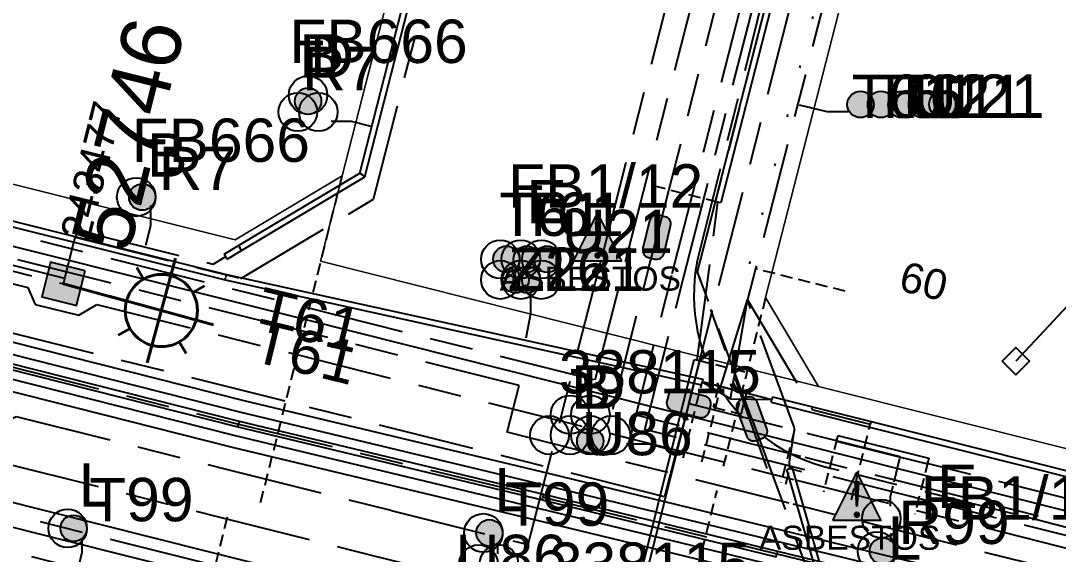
# Model space of a CAD drawing. Header units: metres. Extents: x 313711 to 315840, y 6256069 to 6257554.
# Drawn here: x 315249.53 to 315292.61, y 6256529.05 to 6256551.2 of the extents above; entities that cross this region are included whole.
import ezdxf
from ezdxf.enums import TextEntityAlignment as Align

# ---------------------------------------------------------------- set-up
doc = ezdxf.new("R2010")
doc.units = ezdxf.units.M
for name, pattern in [('Cable Exist UG', [8.2, 4, -1.2, 1.8, -1.2]), ('Cable Remove', [2, 0, -2]), ('DASHED', [0.75, 0.5, -0.25])]:
    doc.linetypes.add(name, pattern=pattern)
doc.layers.get('0').update_dxf_attribs({"color": 6})
for name, color, linetype in [('_User DUCT CONFIGS', 7, 'Continuous'), ('_User EARTHING', 7, 'Continuous'), ('Duct_SP_EXT', 7, 'Continuous'), ('Equip_HV_EXT', 7, 'Continuous'), ('Equip_LV_EXT', 7, 'Continuous'), ('Equip_SP_SL_EXT', 7, 'Continuous'), ('Mains_HV_EXT', 7, 'Continuous'), ('Mains_HV_MOD', 3, 'Continuous'), ('Mains_LV_EXT', 7, 'Continuous'), ('Mains_SL_EXT', 7, 'Continuous'), ('Mains_TR_EXT', 7, 'Continuous'), ('Services_SP_EXT', 7, 'Continuous'), ('SupportsUG_SP_LV_SL_EXT', 7, 'Continuous'), ('Trench_SP_EXT', 7, 'Continuous'), ('UG_Details_SP_MISC', 7, 'Continuous')]:
    doc.layers.add(name, color=color, linetype=linetype)
doc.layers.add('Cadastre Land Parcels_SP_EXT', color=9, linetype='Continuous', lineweight=5)
doc.layers.add('Cadastre Roads_SP_EXT', color=9, linetype='Continuous', lineweight=5)
doc.layers.add('UNKNOWN_FEATURES', color=1, linetype='DASHED', plot=False)
doc.styles.add('COLUMN_LABEL', font='arial.ttf')
doc.styles.add('iecARIAL', font='arial.ttf', dxfattribs={"height": 2})
doc.styles.add('iecNAME', font='times.ttf')
doc.styles.add('POLE_LABEL', font='arial.ttf')
doc.styles.get("Standard").update_dxf_attribs({"font": 'arial.ttf'})
doc.linetypes.add('Cable E UG', pattern='A,6,-0.5,["E",Standard,S=1.7,R=0,X=0.5,Y=-1],-2.9', length=9.4)
doc.linetypes.add('Cable P UG', pattern='A,6,-0.5,["P",Standard,S=1.7,R=0,X=0.5,Y=-1],-2.9', length=9.4)

# ---------------------------------------------------------------- blocks, each defined once
blk = doc.blocks.new('COLUMN_EXT')
blk.add_hatch(color=256).paths.add_polyline_path([(-1.485, 1.485), (-1.485, -1.485), (1.485, -1.485), (1.485, 1.485)])
blk.add_lwpolyline([(-1.485, -1.485), (1.485, -1.485), (1.485, 1.485), (-1.485, 1.485)], close=True)
for tag, height, style, flags, p in [('ASSET_NUM', 2.5, 'COLUMN_LABEL', 8, (2, 2)), ('STRUCTURE_PLANT_NUMBER', 0.2, 'POLE_LABEL', 9, (1.813, 0.031)), ('STREET_CODE', 0.2, 'COLUMN_LABEL', 9, (1.813, -0.2))]:
    blk.add_attdef(tag, text='', height=height, dxfattribs=dict(style=style, flags=flags)).set_placement(p, align=Align.MIDDLE_LEFT)
at = {"flags": 9}
for tag, p in [('OWNED_BY', (1.813, -0.6)), ('STATE', (1.813, -0.8)), ('COLUMN_TYPE', (1.813, -0.4)), ('STREETNAME', (1.813, -1.6)), ('SUBURB', (1.813, -1.8)), ('USAGE', (1.813, -1)), ('LEGEND', (1.813, -1.2)), ('LOCATION', (1.813, -1.4)), ('NOTES', (1.813, -2))]:
    blk.add_attdef(tag, text='', height=0.2, dxfattribs=at).set_placement(p, align=Align.MIDDLE_LEFT)
at = {"flags": 1}
blk.add_attdef('Z', (1.813, -2.351), '', height=0.2, dxfattribs=at)
blk = doc.blocks.new('DUCT_EXT')
blk.add_circle((0, 0.8), 0.8)
at = {"flags": 1}
blk.add_attdef('Z', (0, 0), '', height=0.2, dxfattribs=at)
at = {"flags": 9}
for tag, p in [('DUCT_CODE', (0, 0)), ('XSECT_TYPE', (0, -0.2)), ('FB_REFERENCE', (0, -0.4)), ('STATE', (0, -0.6)), ('NOTES', (0, -0.8))]:
    blk.add_attdef(tag, text='', height=0.2, dxfattribs=at).set_placement(p, align=Align.MIDDLE_LEFT)
blk = doc.blocks.new('SL_LANTERN_EXT')
at = {"lineweight": 40}
for p, q in [((0, 1.968), (0, 6.468)), ((-1.459, 5.676), (-1.061, 5.278)), ((1.458, 5.676), (1.06, 5.278)), ((-2.25, 4.218), (2.25, 4.218)), ((-1.459, 2.759), (-1.061, 3.157)), ((1.458, 2.759), (1.06, 3.157)), ((0, 0), (0, 2.721))]:
    blk.add_line(p, q, dxfattribs=at)
blk.add_circle((0, 4.218), 1.5, dxfattribs=at)
at = {"style": 'iecARIAL', "flags": 8}
blk.add_attdef('ASSET_NUM', (1.5, 1.5), '', height=2.5, dxfattribs=at)
for tag, p, height, flags in [('CONSTRUCTED_VOLTAGE', (0.981, -0.653), 0.2, 9), ('CONTROL_TYPE', (0.981, -0.853), 0.2, 9), ('LANTERN_PURPOSE', (0.981, -1.053), 0.2, 9), ('LNUMBER', (2.181, -3.253), 2.5, 8), ('LANTERN_TYPE', (0.981, -1.253), 0.2, 9), ('NO_PHASES', (0.981, -1.453), 0.2, 9), ('OPERATING_VOLTAGE', (0.981, -1.653), 0.2, 9), ('ORIENTATION', (0.981, -1.853), 0.2, 9), ('OWNED_BY', (0.981, -2.053), 0.2, 9), ('STATE', (0.981, -2.253), 0.2, 9), ('CEXIST', (0.981, -2.653), 0.2, 9), ('USAGE', (0.981, -2.453), 0.2, 9), ('CNEW', (0.981, -2.853), 0.2, 9), ('CNUMBER', (0.981, -3.053), 0.2, 9), ('CREMOVE', (0.981, -3.253), 0.2, 9), ('CREPLACE', (0.981, -3.453), 0.2, 9), ('LKINGHEIGHT', (0.981, -3.653), 0.2, 9), ('LBRACKET', (0.981, -3.853), 0.2, 9), ('LBRACKETVOCAB', (0.981, -4.053), 0.2, 9), ('LCATEGORY', (0.981, -4.253), 0.2, 9), ('LCHARGE1', (0.981, -4.453), 0.2, 9), ('LCHARGE1PERCENT', (0.981, -4.653), 0.2, 9), ('LCHARGE2', (0.981, -4.853), 0.2, 9), ('LCHARGE2PERCENT', (0.981, -5.053), 0.2, 9), ('LCHARGE3', (0.981, -5.253), 0.2, 9), ('LCHARGE3PERCENT', (0.981, -5.453), 0.2, 9), ('LEXIST', (0.981, -5.653), 0.2, 9), ('LLAMP', (0.981, -5.853), 0.2, 9), ('LLAMPVOCAB', (0.981, -6.053), 0.2, 9), ('LMAST', (0.981, -6.253), 0.2, 9), ('LMASTVOCAB', (0.981, -6.453), 0.2, 9), ('LNEW', (0.981, -6.653), 0.2, 9), ('LANTNUMBER', (0.981, -6.853), 0.2, 9), ('LOUTREACH', (0.981, -7.253), 0.2, 9), ('LOUTREACHVOCAB', (0.981, -7.453), 0.2, 9), ('LRATECODE', (0.981, -7.653), 0.2, 9), ('LREMOVE', (0.981, -7.853), 0.2, 9), ('LREPLACE', (0.981, -8.053), 0.2, 9), ('LTYPE', (0.981, -8.253), 0.2, 9), ('LTYPEVOCAB', (0.981, -8.453), 0.2, 9), ('LEGEND', (0.981, -8.653), 0.2, 9), ('LOCATION', (0.981, -8.853), 0.2, 9), ('NOTES', (0.981, -9.053), 0.2, 9), ('STREETNAME', (0.981, -9.253), 0.2, 9), ('SUBURB', (0.981, -9.453), 0.2, 1)]:
    blk.add_attdef(tag, p, '', height=height, dxfattribs=dict(flags=flags))
blk = doc.blocks.new('CCP_EXT')
at = {"flags": 9}
for tag, p in [('OWNED_BY', (0, -1)), ('USAGE', (0, -1.2)), ('STATE', (0, -1.8)), ('LEGEND', (0, -1.4)), ('LIFE_SUPPORT', (0, -1.6)), ('NOTES', (0, -2))]:
    blk.add_attdef(tag, text='', height=0.2, dxfattribs=at).set_placement(p, align=Align.MIDDLE_LEFT)
blk.add_wipeout([(0, 0.566), (0.566, 0), (0, -0.566), (-0.566, 0)])
blk.add_lwpolyline([(-0.566, 0), (0, 0.566), (0.566, 0), (0, -0.566), (-0.566, 0)])
at = {"flags": 1}
blk.add_attdef('Z', (0, 0), '', height=0.2, dxfattribs=at)
at = {"flags": 9}
for tag, p in [('CCP_TYPE', (0, 0)), ('CONSTRUCTED_VOLTAGE', (0, -0.2)), ('NO_PHASES', (0, -0.4)), ('OPERATING_VOLTAGE', (0, -0.6)), ('ORIENTATION', (0, -0.8))]:
    blk.add_attdef(tag, text='', height=0.2, dxfattribs=at).set_placement(p, align=Align.MIDDLE_LEFT)
blk = doc.blocks.new('LV_STJ_EXT')
h = blk.add_hatch(color=256)
edge = h.paths.add_edge_path()
edge.add_ellipse((-0.586, 0.131), major_axis=(0.226, 0.226), ratio=1, start_angle=45, end_angle=135)
edge.add_line((-0.906, 0.131), (-0.906, -0.131))
edge.add_ellipse((-0.586, -0.131), major_axis=(0.226, 0.226), ratio=1, start_angle=135, end_angle=225)
edge.add_line((-0.586, -0.451), (0.586, -0.451))
edge.add_ellipse((0.586, -0.131), major_axis=(-0.226, 0.226), ratio=1, start_angle=135, end_angle=225)
edge.add_line((0.906, -0.131), (0.906, 0.131))
edge.add_ellipse((0.586, 0.131), major_axis=(-0.226, 0.226), ratio=1, start_angle=225, end_angle=315)
edge.add_line((0.586, 0.451), (-0.586, 0.451))
blk.add_lwpolyline([(-0.906, 0.131), (-0.906, -0.131, 0.414214), (-0.586, -0.451), (0.586, -0.451, 0.414214), (0.906, -0.131), (0.906, 0.131, 0.414214), (0.586, 0.451), (-0.586, 0.451, 0.414214)], format="xyb", close=True)
at = {"flags": 1}
blk.add_attdef('Z', (0, 0), '', height=0.2, dxfattribs=at)
at = {"flags": 9}
for tag, p in [('ORIENTATION', (0, 0)), ('USAGE', (0, -0.2)), ('LEGEND', (0, -0.4)), ('NOTES', (0, -0.6))]:
    blk.add_attdef(tag, text='', height=0.2, dxfattribs=at).set_placement(p, align=Align.MIDDLE_LEFT)
blk = doc.blocks.new('HV_STJ_EXT')
h = blk.add_hatch(color=256)
edge = h.paths.add_edge_path()
edge.add_ellipse((-0.586, 0.131), major_axis=(0.226, 0.226), ratio=1, start_angle=45, end_angle=135)
edge.add_line((-0.906, 0.131), (-0.906, -0.131))
edge.add_ellipse((-0.586, -0.131), major_axis=(0.226, 0.226), ratio=1, start_angle=135, end_angle=225)
edge.add_line((-0.586, -0.451), (0.586, -0.451))
edge.add_ellipse((0.586, -0.131), major_axis=(-0.226, 0.226), ratio=1, start_angle=135, end_angle=225)
edge.add_line((0.906, -0.131), (0.906, 0.131))
edge.add_ellipse((0.586, 0.131), major_axis=(-0.226, 0.226), ratio=1, start_angle=225, end_angle=315)
edge.add_line((0.586, 0.451), (-0.586, 0.451))
blk.add_lwpolyline([(-0.906, 0.131), (-0.906, -0.131, 0.414214), (-0.586, -0.451), (0.586, -0.451, 0.414214), (0.906, -0.131), (0.906, 0.131, 0.414214), (0.586, 0.451), (-0.586, 0.451, 0.414214)], format="xyb", close=True)
for tag, flags, p in [('ORIENTATION', 9, (1.5, 0)), ('USAGE', 9, (1.5, -0.2)), ('LEGEND', 9, (1.5, -0.4)), ('Z', 1, (1.5, -0.8)), ('NOTES', 9, (1.5, -0.6))]:
    blk.add_attdef(tag, text='', height=0.2, dxfattribs=dict(flags=flags)).set_placement(p, align=Align.MIDDLE_LEFT)
blk = doc.blocks.new('WARNING_FEATURE_EXT')
h = blk.add_hatch(color=2)
h.dxf.hatch_style = 1
h.paths.add_polyline_path([(0.001, 1.995), (-0.994, -0.001), (0.997, -0.001)])
at = {"color": 18, "true_color": 0x000000}
blk.add_lwpolyline([(-0.994, -0.001), (0.001, 1.995), (0.997, -0.001)], close=True, dxfattribs=at)
at = {"color": 18, "true_color": 0x000000, "insert": (0.001, 0.872), "char_height": 1.5, "attachment_point": 5, "line_spacing_factor": 1.5, "style": 'iecNAME'}
blk.add_mtext_dynamic_manual_height_columns('!', width=1.5, gutter_width=4, heights=[0], dxfattribs=at)
at = {"color": 2, "flags": 1}
for tag, p in [('STATE', (1.191, 2.008)), ('HAZMAT_ID', (1.191, 0.723))]:
    blk.add_attdef(tag, p, '', height=0.8, dxfattribs=at)
at = {"color": 2}
blk.add_attdef('WARNING_TYPE', text='', height=1, dxfattribs=at).set_placement((-4.067, -1.217), (4.875, -1.217), align=Align.ALIGNED)
at = {"color": 2, "flags": 1}
blk.add_attdef('WARNING_DESC', text='', height=0.8, dxfattribs=at).set_placement((1.191, -0.562), align=Align.MIDDLE_CENTER)
blk = doc.blocks.new('CABLE_LARGE_EXT')
h = blk.add_hatch(color=256)
edge = h.paths.add_edge_path()
edge.add_arc((0, 0.55), 0.55, 0, 360)
blk.add_circle((0, 0.55), 0.55)
at = {"flags": 1}
blk.add_attdef('Z', (0, 0), '', height=0.2, dxfattribs=at)
at = {"flags": 9}
for tag, p in [('COND_CODE', (0, 0)), ('STATE', (0, -0.4)), ('FB_REFERENCE', (0, -0.2)), ('XSECT_SIZE', (0, -0.6)), ('NOTES', (0, -0.8))]:
    blk.add_attdef(tag, text='', height=0.2, dxfattribs=at).set_placement(p, align=Align.MIDDLE_LEFT)

msp = doc.modelspace()

# ---------------------------------------------------------------- linework, layer by layer
at = {"layer": '_User DUCT CONFIGS'}
for points in [[(315283.883, 6256547.409), (315283.019, 6256547.409), (315281.864, 6256547.697)], [(315262.428, 6256547.026), (315263.247, 6256547.026), (315264.065, 6256546.822)], [(315254.913, 6256543.525), (315254.913, 6256542.686), (315254.71, 6256541.871)], [(315270.694, 6256539.923), (315270.694, 6256539.021), (315270.505, 6256538.015)], [(315270.694, 6256539.923), (315270.694, 6256539.021), (315270.505, 6256538.015)], [(315274.684, 6256533.629), (315275.589, 6256533.629), (315276.462, 6256533.415)], [(315285.794, 6256532.058), (315286.04, 6256533.03)], [(315285.648, 6256531.036), (315285.648, 6256531.442), (315285.756, 6256531.887)], [(315285.659, 6256529.562), (315285.659, 6256529.912)], [(315252.073, 6256529.689), (315252.073, 6256529.116), (315251.916, 6256528.488)], [(315269.335, 6256529.499), (315269.335, 6256529.065)]]:
    msp.add_lwpolyline(points, dxfattribs=at)
at = {"layer": 'Cadastre Land Parcels_SP_EXT', "linetype": 'Continuous'}
for points in [[(315242.821, 6256613.94), (315237.826, 6256616.179), (315238.384, 6256618.462), (315235.163, 6256619.258), (315232.953, 6256619.791), (315217.06, 6256623.376), (315207.804, 6256625.471), (315199.554, 6256627.461), (315190.953, 6256629.507), (315185.745, 6256608.244), (315198.309, 6256605.316), (315198.315, 6256605.34), (315212.283, 6256602.136), (315233.121, 6256597.142), (315233.372, 6256598.178), (315240.481, 6256596.404), (315238.407, 6256587.827), (315253.607, 6256583.957), (315244.036, 6256545.698), (315258.434, 6256542.102), (315262.882, 6256544.759), (315277.568, 6256602.036), (315275.384, 6256605.731), (315242.821, 6256613.94)], [(315305.082, 6256561.808), (315290.231, 6256565.54), (315286.514, 6256563.328), (315280.463, 6256539.71), (315282.662, 6256536.014), (315297.572, 6256532.267), (315305.082, 6256561.808)]]:
    msp.add_lwpolyline(points, close=True, dxfattribs=at)
msp.add_lwpolyline([(315277.568, 6256602.036), (315262.882, 6256544.759), (315261.973, 6256541.215), (315282.662, 6256536.014), (315280.463, 6256539.71), (315286.514, 6256563.328), (315290.231, 6256565.54), (315305.082, 6256561.808), (315322.818, 6256557.349), (315339.07, 6256553.264), (315332.073, 6256525.481), (315331.989, 6256525.145), (315331.83, 6256524.837), (315331.602, 6256524.572), (315331.315, 6256524.359), (315330.984, 6256524.206), (315330.585, 6256524.151), (315330.226, 6256524.111), (315329.854, 6256524.154), (315336.032, 6256522.601), (315342.385, 6256552.434), (315357.444, 6256548.648), (315376.281, 6256543.913)], dxfattribs=at)
at = {"layer": 'Duct_SP_EXT'}
for p, q in [((315283.589, 6256564.078), (315278.366, 6256543.694)), ((315283.821, 6256564.018), (315278.598, 6256543.634)), ((315263.612, 6256544.869), (315266.017, 6256554.249)), ((315263.82, 6256544.714), (315266.25, 6256554.189)), ((315258.578, 6256541.862), (315263.612, 6256544.869)), ((315263.612, 6256544.869), (315263.716, 6256544.792)), ((315263.82, 6256544.714), (315263.716, 6256544.792)), ((315258.701, 6256541.656), (315263.82, 6256544.714)), ((315245.19, 6256543.637), (315258.018, 6256540.433)), ((315245.248, 6256543.87), (315258.076, 6256540.666)), ((315278.366, 6256543.694), (315278.482, 6256543.664)), ((315278.598, 6256543.634), (315278.482, 6256543.664)), ((315257.981, 6256541.505), (315258.578, 6256541.862)), ((315258.578, 6256541.862), (315258.64, 6256541.759)), ((315257.981, 6256541.505), (315258.043, 6256541.402)), ((315258.104, 6256541.299), (315258.043, 6256541.402)), ((315258.104, 6256541.299), (315258.701, 6256541.656)), ((315258.701, 6256541.656), (315258.64, 6256541.759)), ((315258.018, 6256540.433), (315258.047, 6256540.55)), ((315258.019, 6256540.433), (315258.047, 6256540.55)), ((315258.074, 6256540.667), (315258.047, 6256540.55)), ((315258.076, 6256540.666), (315258.047, 6256540.55)), ((315258.076, 6256540.666), (315258.074, 6256540.667)), ((315258.074, 6256540.667), (315277.853, 6256536.316)), ((315258.018, 6256540.433), (315258.019, 6256540.433)), ((315258.019, 6256540.433), (315277.802, 6256536.081)), ((315273.963, 6256522.996), (315277.499, 6256537.132)), ((315274.196, 6256522.938), (315277.732, 6256537.074)), ((315277.499, 6256537.132), (315277.616, 6256537.103)), ((315277.732, 6256537.074), (315277.616, 6256537.103)), ((315248.851, 6256536.784), (315258.541, 6256534.333)), ((315248.91, 6256537.016), (315258.599, 6256534.567)), ((315277.802, 6256536.081), (315277.827, 6256536.199)), ((315277.853, 6256536.316), (315277.827, 6256536.199)), ((315280.694, 6256535.354), (315280.723, 6256535.471)), ((315280.694, 6256535.354), (315284.781, 6256534.327)), ((315280.752, 6256535.587), (315280.723, 6256535.471)), ((315280.752, 6256535.587), (315284.839, 6256534.56)), ((315258.541, 6256534.333), (315258.57, 6256534.45)), ((315258.599, 6256534.567), (315258.57, 6256534.45)), ((315258.599, 6256534.567), (315271.238, 6256531.537)), ((315284.781, 6256534.327), (315284.81, 6256534.443)), ((315284.781, 6256534.327), (315284.81, 6256534.443)), ((315284.839, 6256534.56), (315284.81, 6256534.443)), ((315284.839, 6256534.56), (315284.81, 6256534.443)), ((315284.839, 6256534.56), (315297.357, 6256531.414)), ((315258.541, 6256534.333), (315271.182, 6256531.303)), ((315284.781, 6256534.327), (315297.299, 6256531.181)), ((315283.398, 6256533.747), (315283.427, 6256533.863)), ((315283.398, 6256533.747), (315287.18, 6256532.796)), ((315283.456, 6256533.98), (315283.427, 6256533.863)), ((315283.456, 6256533.98), (315287.238, 6256533.029)), ((315287.18, 6256532.796), (315287.209, 6256532.912)), ((315287.238, 6256533.029), (315287.209, 6256532.912)), ((315281.346, 6256532.571), (315281.461, 6256532.604)), ((315284.873, 6256520.35), (315281.346, 6256532.571)), ((315281.576, 6256532.638), (315281.461, 6256532.604)), ((315285.104, 6256520.416), (315281.576, 6256532.638)), ((315271.238, 6256531.537), (315271.21, 6256531.42)), ((315271.238, 6256531.537), (315280.958, 6256529.177)), ((315271.182, 6256531.303), (315271.21, 6256531.42)), ((315271.182, 6256531.303), (315280.902, 6256528.943)), ((315280.902, 6256528.943), (315280.93, 6256529.06)), ((315280.958, 6256529.177), (315280.93, 6256529.06)), ((315280.958, 6256529.177), (315290.679, 6256526.817))]:
    msp.add_line(p, q, dxfattribs=at)
at = {"layer": 'Mains_HV_EXT', "linetype": 'Cable Exist UG'}
for points in [[(315265.912, 6256526.495), (315263.943, 6256526.987), (315257.141, 6256528.69), (315248.373, 6256530.888), (315244.903, 6256535.882), (315240.697, 6256536.937), (315237.181, 6256537.817), (315232.953, 6256538.878), (315228.581, 6256539.974), (315218.228, 6256542.566), (315206.6, 6256545.498), (315207.635, 6256549.628), (315207.385, 6256549.691), (315202.75, 6256550.85), (315200.557, 6256551.39), (315197.33, 6256552.186), (315192.407, 6256553.399), (315187.79, 6256556.597), (315175.485, 6256559.629), (315172.135, 6256560.5), (315171.423, 6256557.572), (315153.246, 6256562.312), (315148.5, 6256563.478), (315095.208, 6256576.575)], [(315275.942, 6256542.211), (315281.746, 6256564.864)], [(315279.891, 6256534.665), (315277.638, 6256540.773), (315283.148, 6256562.279)]]:
    msp.add_lwpolyline(points, dxfattribs=at)
at = {"layer": 'Mains_HV_EXT', "linetype": 'Cable P UG'}
msp.add_lwpolyline([(315248.251, 6256530.403), (315257.019, 6256528.205), (315263.822, 6256526.502), (315295.864, 6256518.487), (315314.363, 6256513.858), (315328.169, 6256510.407), (315332.251, 6256509.384), (315353.599, 6256504.043), (315354.174, 6256503.899)], dxfattribs=at)
at = {"layer": 'Mains_HV_MOD', "linetype": 'Cable Exist UG'}
msp.add_lwpolyline([(315279.891, 6256534.665), (315282.938, 6256526.359), (315296.956, 6256522.853), (315315.455, 6256518.223), (315329.261, 6256514.773), (315333.344, 6256513.749), (315334.263, 6256513.519), (315334.518, 6256498.308), (315328.997, 6256476.09)], dxfattribs=at)
at = {"layer": 'Mains_LV_EXT', "linetype": 'Cable Exist UG'}
for points in [[(315277.27, 6256535.308), (315278.525, 6256540.206), (315284.204, 6256562.368)], [(315245.311, 6256543.318), (315261.485, 6256539.275), (315273.391, 6256536.283), (315274.65, 6256541.199), (315279.762, 6256561.149)], [(315177.403, 6256558.126), (315178.954, 6256557.744), (315178.954, 6256557.744), (315195.715, 6256553.614), (315195.877, 6256552.968), (315197.703, 6256552.525), (315198.174, 6256553.008), (315200.796, 6256552.361), (315202.991, 6256551.821), (315207.628, 6256550.661), (315212.334, 6256549.483), (315216.987, 6256548.32), (315221.959, 6256547.078), (315227.307, 6256545.742), (315243.069, 6256541.817), (315249.832, 6256540.127), (315250.129, 6256539.418), (315251.937, 6256538.976), (315252.688, 6256539.413), (315260.999, 6256537.336), (315274.834, 6256533.858)], [(315277.27, 6256535.308), (315276.263, 6256531.436), (315260.513, 6256535.396), (315244.457, 6256539.409)], [(315277.27, 6256535.308), (315282.174, 6256534.075), (315297.084, 6256530.327), (315312.073, 6256526.56)], [(315274.834, 6256533.858), (315281.687, 6256532.135), (315281.687, 6256532.135), (315293.39, 6256529.194), (315293.864, 6256528.423), (315295.722, 6256527.979), (315296.597, 6256528.388), (315314.701, 6256523.837), (315328.88, 6256520.275), (315335.545, 6256520.662), (315335.545, 6256520.662), (315350.565, 6256516.887), (315352.02, 6256516.521)]]:
    msp.add_lwpolyline(points, dxfattribs=at)
at = {"layer": 'Mains_SL_EXT', "linetype": 'Cable Exist UG'}
for points in [[(315251.302, 6256540.275), (315251.791, 6256542.216), (315251.791, 6256542.216), (315258.672, 6256540.497), (315264.182, 6256543.788), (315266.896, 6256554.376), (315268.449, 6256553.978)], [(315232.52, 6256533.316), (315235.252, 6256544.279), (315243.19, 6256542.302), (315251.302, 6256540.275)], [(315266.077, 6256524.907), (315263.579, 6256525.532), (315256.776, 6256527.235), (315248.008, 6256529.433), (315243.566, 6256530.547), (315239.36, 6256531.602), (315235.844, 6256532.482), (315232.52, 6256533.316)]]:
    msp.add_lwpolyline(points, dxfattribs=at)
at = {"layer": 'Trench_SP_EXT', "linetype": 'Cable Exist UG'}
for points in [[(315283.547, 6256554.971), (315283.403, 6256554.006), (315280.045, 6256540.9)], [(315251.361, 6256540.495), (315242.656, 6256542.68), (315235.309, 6256544.51), (315232.511, 6256533.28)], [(315277.616, 6256537.103), (315278.482, 6256543.664)], [(315280.045, 6256540.9), (315279.712, 6256539.602)], [(315278.603, 6256536.004), (315279.712, 6256539.602)], [(315279.008, 6256535.504), (315279.712, 6256539.602)], [(315279.712, 6256539.602), (315282.418, 6256535.045), (315284.81, 6256534.443)], [(315277.827, 6256536.199), (315280.723, 6256535.471)], [(315277.827, 6256536.199), (315279.008, 6256535.504)], [(315279.008, 6256535.504), (315280.723, 6256535.471)]]:
    msp.add_lwpolyline(points, dxfattribs=at)
for points in [[(315251.361, 6256540.495), (315251.795, 6256542.222), (315251.795, 6256542.222, -0.373461), (315252.21, 6256542.42), (315252.21, 6256542.42), (315257.524, 6256541.093), (315258.043, 6256541.402)], [(315281.461, 6256532.604, -0.109224), (315281.447, 6256532.874), (315281.447, 6256532.874), (315281.657, 6256534.205), (315281.657, 6256534.205, 0.125095), (315281.63, 6256534.37), (315281.63, 6256534.37), (315279.712, 6256539.602)]]:
    msp.add_lwpolyline(points, format="xyb", dxfattribs=at)
at = {"layer": 'UG_Details_SP_MISC', "linetype": 'Cable Remove', "flags": 128}
msp.add_lwpolyline([(315285.546, 6256563.576), (315279.494, 6256539.958)], dxfattribs=at)
at = {"layer": 'UG_Details_SP_MISC', "linetype": 'Cable Exist UG', "flags": 128}
for points in [[(315280.523, 6256532.604), (315277.638, 6256540.773), (315278.385, 6256543.689)], [(315277.879, 6256536.199), (315280.723, 6256535.471)]]:
    msp.add_lwpolyline(points, dxfattribs=at)
at = {"layer": 'UNKNOWN_FEATURES'}
for points in [[(315259.493, 6256531.19), (315262.882, 6256544.759)], [(315278.482, 6256543.664), (315275.911, 6256544.311)], [(315283.762, 6256539.965), (315280.045, 6256540.9)], [(315280.463, 6256539.71), (315278.702, 6256532.703)], [(315279.607, 6256536.606), (315277.616, 6256537.103)], [(315277.035, 6256533.046), (315277.827, 6256536.199)], [(315277.82, 6256532.886), (315278.603, 6256536.004)], [(315278.506, 6256536.028), (315278.287, 6256535.155), (315279.451, 6256534.863), (315279.67, 6256535.735), (315278.506, 6256536.028)], [(315284.022, 6256531.309), (315284.81, 6256534.443)], [(315281.657, 6256534.205), (315281.104, 6256532.005)], [(315283.427, 6256533.863), (315282.862, 6256531.617)], [(315287.209, 6256532.912), (315286.655, 6256530.705)], [(315281.298, 6256531.958), (315281.461, 6256532.604)], [(315281.461, 6256532.604), (315281.984, 6256532.473)], [(315276.544, 6256524.117), (315278.448, 6256531.693)], [(315258.104, 6256530.581), (315256.609, 6256524.596)]]:
    msp.add_lwpolyline(points, dxfattribs=at)

# ---------------------------------------------------------------- block references
at = {"layer": '_User DUCT CONFIGS'}
for name, p, rotation in [('DUCT_EXT', (315261.462, 6256547.308), 0.03147383344699506), ('DUCT_EXT', (315261.038, 6256546.608), 0.03147436705543784), ('DUCT_EXT', (315261.888, 6256546.608), 0.03147383344699506), ('DUCT_EXT', (315255.128, 6256543.875), 90.03147383350176), ('CABLE_LARGE_EXT', (315255.128, 6256543.875), 90.0000000000002), ('DUCT_EXT', (315270.247, 6256541.292), 90.0314743671105), ('CABLE_LARGE_EXT', (315270.247, 6256541.292), 89.95371849291912), ('DUCT_EXT', (315271.097, 6256541.293), 90.0314743671105), ('CABLE_LARGE_EXT', (315271.097, 6256541.293), 89.95371849291912), ('DUCT_EXT', (315271.947, 6256541.293), 90.0314743671105), ('CABLE_LARGE_EXT', (315271.947, 6256541.293), 89.95371849291912), ('DUCT_EXT', (315270.248, 6256540.442), 90.03147383350176), ('DUCT_EXT', (315271.098, 6256540.443), 90.0314743671105), ('CABLE_LARGE_EXT', (315270.63, 6256540.443), 89.95371849291912), ('CABLE_LARGE_EXT', (315271.098, 6256540.443), 89.95371849291912), ('DUCT_EXT', (315271.948, 6256540.443), 90.03147383350176), ('DUCT_EXT', (315272.337, 6256534.04), 0.03147436705543784), ('DUCT_EXT', (315273.187, 6256534.04), 0.03147383344699506), ('DUCT_EXT', (315271.487, 6256533.189), 0.03147383344699506), ('DUCT_EXT', (315272.337, 6256533.19), 0.03147436705543784), ('DUCT_EXT', (315273.187, 6256533.19), 0.03147436705543784), ('DUCT_EXT', (315274.037, 6256533.19), 0.03147383344699506), ('CABLE_LARGE_EXT', (315273.187, 6256533.19), 0.6090861204939995), ('DUCT_EXT', (315286.065, 6256530.525), 90.0314743671105), ('DUCT_EXT', (315252.279, 6256530.121), 90.0000000000002), ('CABLE_LARGE_EXT', (315252.279, 6256530.121), 89.95371849291912), ('DUCT_EXT', (315269.542, 6256529.931), 90.0000000000002), ('CABLE_LARGE_EXT', (315269.542, 6256529.931), 89.95371849291912), ('DUCT_EXT', (315285.885, 6256529.178), 90.0000000000002), ('CABLE_LARGE_EXT', (315285.885, 6256529.178), 89.95371849291912), ('DUCT_EXT', (315269.338, 6256528.636), 90.0000000000002), ('DUCT_EXT', (315270.188, 6256528.636), 90.0000000000002)]:
    msp.add_blockref(name, p, dxfattribs=dict(at, rotation=rotation))
for p in [(315261.462, 6256547.308), (315284.402, 6256547.172), (315285.252, 6256547.173), (315286.102, 6256547.173), (315286.952, 6256547.174), (315287.802, 6256547.174)]:
    msp.add_blockref('CABLE_LARGE_EXT', p, dxfattribs=at)
at = {"layer": '_User EARTHING'}
ref = msp.add_blockref('WARNING_FEATURE_EXT', (315273.484, 6256541.209), dxfattribs=at)
ref.add_attrib('WARNING_TYPE', 'ASBESTOS', (315269.418, 6256539.992), dxfattribs={"layer": '0', "color": 2, "height": 1})
ref = msp.add_blockref('WARNING_FEATURE_EXT', (315284.251, 6256530.446), dxfattribs=at)
ref.add_attrib('WARNING_TYPE', 'ASBESTOS', (315280.185, 6256529.229), dxfattribs={"layer": '0', "color": 2, "height": 1})
at = {"layer": 'Equip_HV_EXT'}
for p, rotation in [((315275.942, 6256542.211), 76.44039829009091), ((315279.891, 6256534.665), 290.145372257186)]:
    msp.add_blockref('HV_STJ_EXT', p, dxfattribs=dict(at, rotation=rotation))
at = {"layer": 'Equip_LV_EXT', "rotation": 345.9812388496652}
msp.add_blockref('LV_STJ_EXT', (315277.27, 6256535.308), dxfattribs=at)
at = {"layer": 'Equip_SP_SL_EXT'}
ref = msp.add_blockref('SL_LANTERN_EXT', (315251.302, 6256540.275), dxfattribs=dict(at, rotation=254.7398498297249))
ref.add_attrib('ASSET_NUM', '52746', dxfattribs={"layer": '0', "height": 2.5, "rotation": 75.9474, "style": 'iecARIAL'}).set_placement((315252.802, 6256541.775), align=Align.MIDDLE_LEFT)
at = {"layer": 'SupportsUG_SP_LV_SL_EXT'}
ref = msp.add_blockref('COLUMN_EXT', (315251.302, 6256540.275), dxfattribs=dict(at, xscale=0.5, yscale=0.5, zscale=0.5, rotation=165.9106456607057))
ref.add_attrib('ASSET_NUM', '243477', dxfattribs={"layer": '0', "height": 1.25, "rotation": 76.0113, "style": 'COLUMN_LABEL'}).set_placement((315251.158, 6256542.294), align=Align.TOP_LEFT)

# ---------------------------------------------------------------- texts
at = {"layer": '_User DUCT CONFIGS'}
for s, p in [('FB666', (315260.683, 6256549.442)), ('B', (315261.101, 6256548.832)), ('D', (315261.551, 6256548.832)), ('R7', (315261.214, 6256548.313)), ('T61', (315284.03, 6256547.162)), ('T61', (315284.88, 6256547.162)), ('T61', (315285.73, 6256547.163)), ('U21', (315286.58, 6256547.163)), ('U21', (315287.43, 6256547.164)), ('FB666', (315254.134, 6256545.337)), ('B', (315254.778, 6256544.722)), ('R7', (315255.263, 6256544.163)), ('FB1/12', (315269.766, 6256543.437)), ('E', (315270.534, 6256542.787)), ('T61', (315269.402, 6256542.262)), ('T61', (315270.252, 6256542.262)), ('U21', (315272.001, 6256541.548)), ('Z22', (315269.756, 6256539.979)), ('T61', (315271.078, 6256539.974)), ('338115', (315271.874, 6256535.721)), ('B', (315272.376, 6256535.093)), ('D', (315272.826, 6256535.093)), ('U86', (315272.821, 6256533.155)), ('L', (315251.939, 6256531.023)), ('E', (315287.584, 6256530.965)), ('L', (315269.201, 6256530.833)), ('FB1/11', (315286.906, 6256530.48)), ('T99', (315252.373, 6256530.416)), ('T99', (315269.636, 6256530.226)), ('R99', (315285.979, 6256529.473)), ('L', (315285.535, 6256528.817)), ('U86', (315267.594, 6256528.056)), ('338115', (315271.46, 6256527.732))]:
    msp.add_text(s, height=1.8, dxfattribs=at).set_placement(p)
at = {"layer": 'Cadastre Land Parcels_SP_EXT'}
msp.add_text('60', height=1.25, rotation=345.8899, dxfattribs=at).set_placement((315285.935, 6256540.014))
at = {"layer": 'Mains_LV_EXT'}
for rotation, p in [(346.577, (315259.2, 6256538.401)), (346.2506, (315259.028, 6256537.092))]:
    msp.add_text('T61', height=1.8, rotation=rotation, dxfattribs=at).set_placement(p)

# ---------------------------------------------------------------- next in the draw order: block references
at = {"layer": 'Services_SP_EXT'}
msp.add_blockref('CCP_EXT', (315290.853, 6256537.057), dxfattribs=at)

# ---------------------------------------------------------------- next in the draw order: linework, layer by layer
at = {"layer": 'Cadastre Roads_SP_EXT', "linetype": 'Continuous'}
msp.add_lwpolyline([(315388.602, 6256509.375), (315368.556, 6256514.427), (315351.053, 6256518.826), (315336.032, 6256522.601), (315329.854, 6256524.154), (315315.676, 6256527.716), (315297.572, 6256532.267), (315282.662, 6256536.015), (315261.973, 6256541.215), (315262.882, 6256544.759), (315258.434, 6256542.102), (315244.036, 6256545.698)], dxfattribs=at)
at = {"layer": 'Mains_HV_EXT', "linetype": 'Cable Exist UG'}
for points in [[(315206.066, 6256541.488), (315208.47, 6256540.886), (315217.257, 6256538.686), (315227.609, 6256536.094), (315231.98, 6256534.998), (315236.209, 6256533.937), (315239.725, 6256533.057), (315243.899, 6256532.012), (315249.346, 6256534.768), (315258.113, 6256532.57), (315264.914, 6256530.868), (315270.606, 6256529.444), (315273.682, 6256541.448), (315273.682, 6256541.448), (315279.733, 6256565.066), (315284.798, 6256584.832), (315298.033, 6256581.441)], [(315196.545, 6256506.476), (315197.377, 6256509.908), (315197.377, 6256509.908), (315203.057, 6256531.815), (315202.416, 6256537.294), (315204.166, 6256544.026), (315208.956, 6256542.826), (315208.956, 6256542.826), (315217.742, 6256540.626), (315228.095, 6256538.034), (315232.467, 6256536.938), (315236.695, 6256535.877), (315240.211, 6256534.997), (315244.417, 6256533.942), (315248.86, 6256532.828), (315257.627, 6256530.63), (315264.429, 6256528.927), (315296.471, 6256520.913), (315314.97, 6256516.283), (315328.776, 6256512.832), (315332.858, 6256511.809), (315354.205, 6256506.469), (315355.15, 6256506.232)], [(315387.399, 6256504.521), (315367.336, 6256509.578), (315349.834, 6256513.977), (315334.813, 6256517.752), (315328.636, 6256519.305), (315314.458, 6256522.867), (315296.353, 6256527.418), (315281.443, 6256531.165), (315269.736, 6256534.108), (315270.233, 6256536.046), (315270.233, 6256536.046), (315261.242, 6256538.306), (315261.242, 6256538.306), (315243.311, 6256542.787)], [(315415.929, 6256499.625), (315403.699, 6256502.606), (315387.88, 6256506.463), (315367.824, 6256511.518), (315367.824, 6256511.518), (315350.322, 6256515.917), (315335.301, 6256519.692), (315329.123, 6256521.245), (315314.945, 6256524.807), (315296.84, 6256529.358), (315281.93, 6256533.105), (315274.114, 6256535.07), (315275.619, 6256540.951), (315275.942, 6256542.211)]]:
    msp.add_lwpolyline(points, dxfattribs=at)
at = {"layer": 'Mains_HV_EXT', "linetype": 'Cable P UG'}
for points in [[(315095.804, 6256579.003), (315149.097, 6256565.906), (315153.843, 6256564.74), (315154.081, 6256565.711), (315175.605, 6256560.114), (315175.605, 6256560.114), (315197.929, 6256554.613), (315201.155, 6256553.818), (315203.352, 6256553.277), (315207.992, 6256552.116), (315212.698, 6256550.938), (315217.35, 6256549.775), (315222.323, 6256548.533), (315227.63, 6256547.207), (315243.432, 6256543.273), (315261.364, 6256538.791), (315282.052, 6256533.59), (315296.962, 6256529.842), (315315.067, 6256525.292), (315329.245, 6256521.73), (315335.423, 6256520.177), (315350.444, 6256516.402), (315367.946, 6256512.002), (315388.001, 6256506.948)], [(315095.685, 6256578.517), (315148.978, 6256565.42), (315153.723, 6256564.254), (315175.29, 6256558.84), (315175.126, 6256558.172), (315175.126, 6256558.172), (315197.45, 6256552.672), (315200.676, 6256551.876), (315202.87, 6256551.336), (315207.332, 6256550.239), (315205.244, 6256542.21), (315208.591, 6256541.371), (315217.378, 6256539.171), (315217.378, 6256539.171), (315227.731, 6256536.579), (315232.102, 6256535.483), (315236.33, 6256534.422), (315239.846, 6256533.542), (315244.052, 6256532.487), (315248.495, 6256531.373), (315257.262, 6256529.175), (315264.065, 6256527.472), (315296.106, 6256519.458), (315313.849, 6256515.017)], [(315385.608, 6256502.285), (315365.238, 6256507.415), (315353.599, 6256510.335), (315333.228, 6256515.425), (315319.878, 6256518.785), (315308.227, 6256521.735), (315296.618, 6256524.705), (315290.531, 6256526.214), (315280.812, 6256528.574), (315271.093, 6256530.934), (315258.45, 6256533.964), (315248.757, 6256536.415), (315233.248, 6256540.365), (315227.429, 6256541.815), (315221.038, 6256543.391), (315216.065, 6256544.633), (315211.412, 6256545.797), (315206.705, 6256546.974), (315202.075, 6256548.133), (315199.887, 6256548.672), (315196.66, 6256549.468), (315174.34, 6256554.967), (315147.836, 6256560.758), (315094.54, 6256573.856)], [(315385.486, 6256501.8), (315365.116, 6256506.93), (315353.477, 6256509.85), (315333.107, 6256514.94), (315319.755, 6256518.3), (315308.103, 6256521.251), (315296.496, 6256524.22), (315290.412, 6256525.729), (315280.694, 6256528.088), (315270.975, 6256530.448), (315258.331, 6256533.479), (315248.634, 6256535.931), (315233.126, 6256539.88), (315227.309, 6256541.33), (315220.966, 6256543.1), (315215.993, 6256544.342), (315211.339, 6256545.506), (315206.633, 6256546.683), (315202.003, 6256547.842), (315199.815, 6256548.38), (315196.588, 6256549.176), (315174.272, 6256554.675), (315147.768, 6256560.466), (315094.468, 6256573.565)]]:
    msp.add_lwpolyline(points, dxfattribs=at)
at = {"layer": 'Mains_HV_EXT', "linetype": 'Cable E UG'}
for points in [[(315385.974, 6256503.74), (315365.604, 6256508.87), (315353.963, 6256511.79), (315333.593, 6256516.88), (315320.245, 6256520.24), (315308.597, 6256523.189), (315296.984, 6256526.16), (315290.888, 6256527.671), (315281.166, 6256530.032), (315271.445, 6256532.392), (315258.809, 6256535.421), (315249.126, 6256537.869), (315233.614, 6256541.82), (315227.791, 6256543.27), (315221.247, 6256544.267), (315216.284, 6256545.507), (315211.63, 6256546.67), (315206.924, 6256547.848), (315202.292, 6256549.006), (315200.102, 6256549.546), (315196.875, 6256550.341), (315174.544, 6256555.844), (315148.039, 6256561.635), (315094.754, 6256574.73)], [(315385.852, 6256503.255), (315365.482, 6256508.385), (315353.841, 6256511.305), (315333.472, 6256516.395), (315320.122, 6256519.755), (315308.473, 6256522.705), (315296.862, 6256525.675), (315290.769, 6256527.186), (315281.048, 6256529.546), (315271.327, 6256531.906), (315258.69, 6256534.936), (315249.003, 6256537.385), (315233.492, 6256541.335), (315227.671, 6256542.785), (315221.184, 6256543.973), (315216.211, 6256545.215), (315211.557, 6256546.379), (315206.851, 6256547.556), (315202.22, 6256548.715), (315200.03, 6256549.254), (315196.804, 6256550.05), (315174.475, 6256555.552), (315147.652, 6256561.428), (315094.683, 6256574.439)]]:
    msp.add_lwpolyline(points, dxfattribs=at)
at = {"layer": 'Mains_LV_EXT', "linetype": 'Cable Exist UG'}
msp.add_lwpolyline([(315274.834, 6256533.858), (315276.588, 6256540.703), (315282.639, 6256564.321), (315286.08, 6256577.747), (315294.805, 6256575.551), (315296.689, 6256576.109)], dxfattribs=at)
at = {"layer": 'Mains_SL_EXT', "linetype": 'Cable Exist UG'}
msp.add_lwpolyline([(315295.093, 6256529.281), (315281.809, 6256532.62), (315275.443, 6256534.22), (315277.072, 6256540.579), (315283.124, 6256564.197), (315283.923, 6256567.316), (315285.867, 6256566.844), (315288.381, 6256576.659), (315294.227, 6256575.181), (315298.493, 6256571.507)], dxfattribs=at)
at = {"layer": 'Mains_TR_EXT', "linetype": 'Cable Exist UG'}
msp.add_lwpolyline([(315094.611, 6256574.147), (315147.904, 6256561.05), (315174.408, 6256555.26), (315196.732, 6256549.759), (315199.958, 6256548.963), (315202.147, 6256548.424), (315206.778, 6256547.265), (315211.484, 6256546.088), (315216.138, 6256544.924), (315221.111, 6256543.682), (315227.55, 6256542.3), (315233.37, 6256540.85), (315248.88, 6256536.9), (315258.57, 6256534.45), (315271.21, 6256531.42), (315280.93, 6256529.06), (315290.65, 6256526.7), (315296.74, 6256525.19), (315308.35, 6256522.22), (315320, 6256519.27), (315333.35, 6256515.91), (315353.72, 6256510.82), (315365.36, 6256507.9), (315385.73, 6256502.77)], dxfattribs=at)
at = {"layer": 'Services_SP_EXT'}
msp.add_lwpolyline([(315309.241, 6256556.763), (315290.853, 6256537.057)], dxfattribs=at)
at = {"layer": 'Trench_SP_EXT', "linetype": 'Cable Exist UG'}
msp.add_lwpolyline([(315295.171, 6256529.593), (315290.96, 6256530.665), (315283.501, 6256532.539), (315283.501, 6256532.539, -0.415202), (315277.616, 6256541.182), (315277.616, 6256541.182), (315280.663, 6256553.358), (315280.781, 6256553.832), (315280.781, 6256553.832), (315283.668, 6256565.37), (315283.668, 6256565.37, -0.14777), (315284.865, 6256566.829), (315284.865, 6256566.829, -0.211183), (315285.694, 6256566.982), (315285.694, 6256566.982), (315286.353, 6256566.813), (315286.353, 6256566.813, 0.300125), (315286.843, 6256567.028)], format="xyb", dxfattribs=at)

doc.saveas('drawing.dxf')
